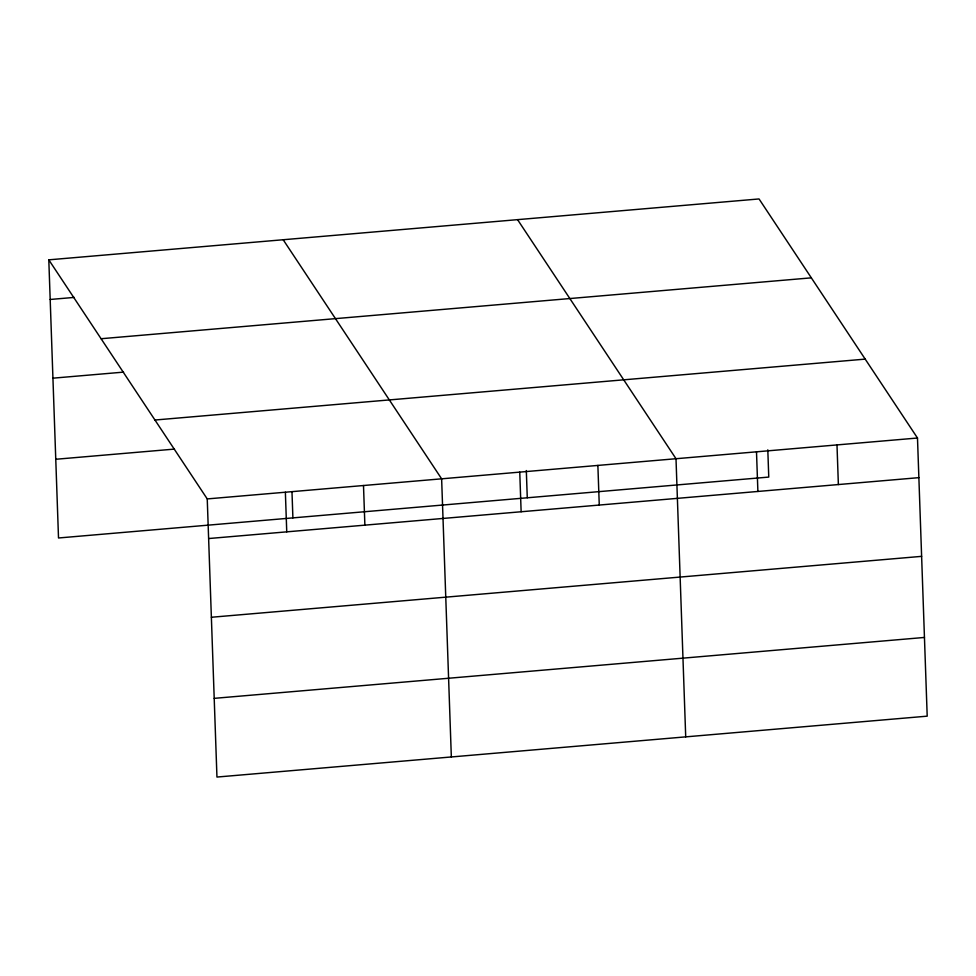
<?xml version="1.0" encoding="UTF-8"?>
<svg xmlns="http://www.w3.org/2000/svg" width="976" height="976" viewBox="0 0 976 976"><rect width="100%" height="100%" fill="white"/><g stroke="black" fill="none" stroke-linecap="round" stroke-linejoin="round"><path stroke-width="1.46" d="M48.8 259.836L759.047 198.945L917.489 438.017L927.2 716.164L216.953 777.055L207.241 498.919L48.8 259.836L58.511 537.983L768.759 477.081L767.807 449.838M50.179 299.473L74.225 297.412M101.089 338.733L811.324 277.843M52.936 378.176L123.549 372.124M154.952 420.022L865.2 359.119M55.766 459.269L174.46 449.094M207.241 498.919L917.489 438.017M208.632 538.545L918.867 477.654M211.377 617.259L921.625 556.357M214.208 698.352L924.455 637.45M517.561 219.649L676.002 458.72L685.713 736.868M283.174 239.742L441.628 478.826L451.339 756.961M836.993 444.922L838.372 484.547M756.498 451.827L757.888 491.453M597.873 465.43L599.264 505.056M526.32 470.542L527.272 497.784M519.757 472.128L521.135 511.753M363.499 485.523L364.878 525.149M291.995 492.148L292.898 517.878M285.37 492.221L286.749 531.847"/></g></svg>
